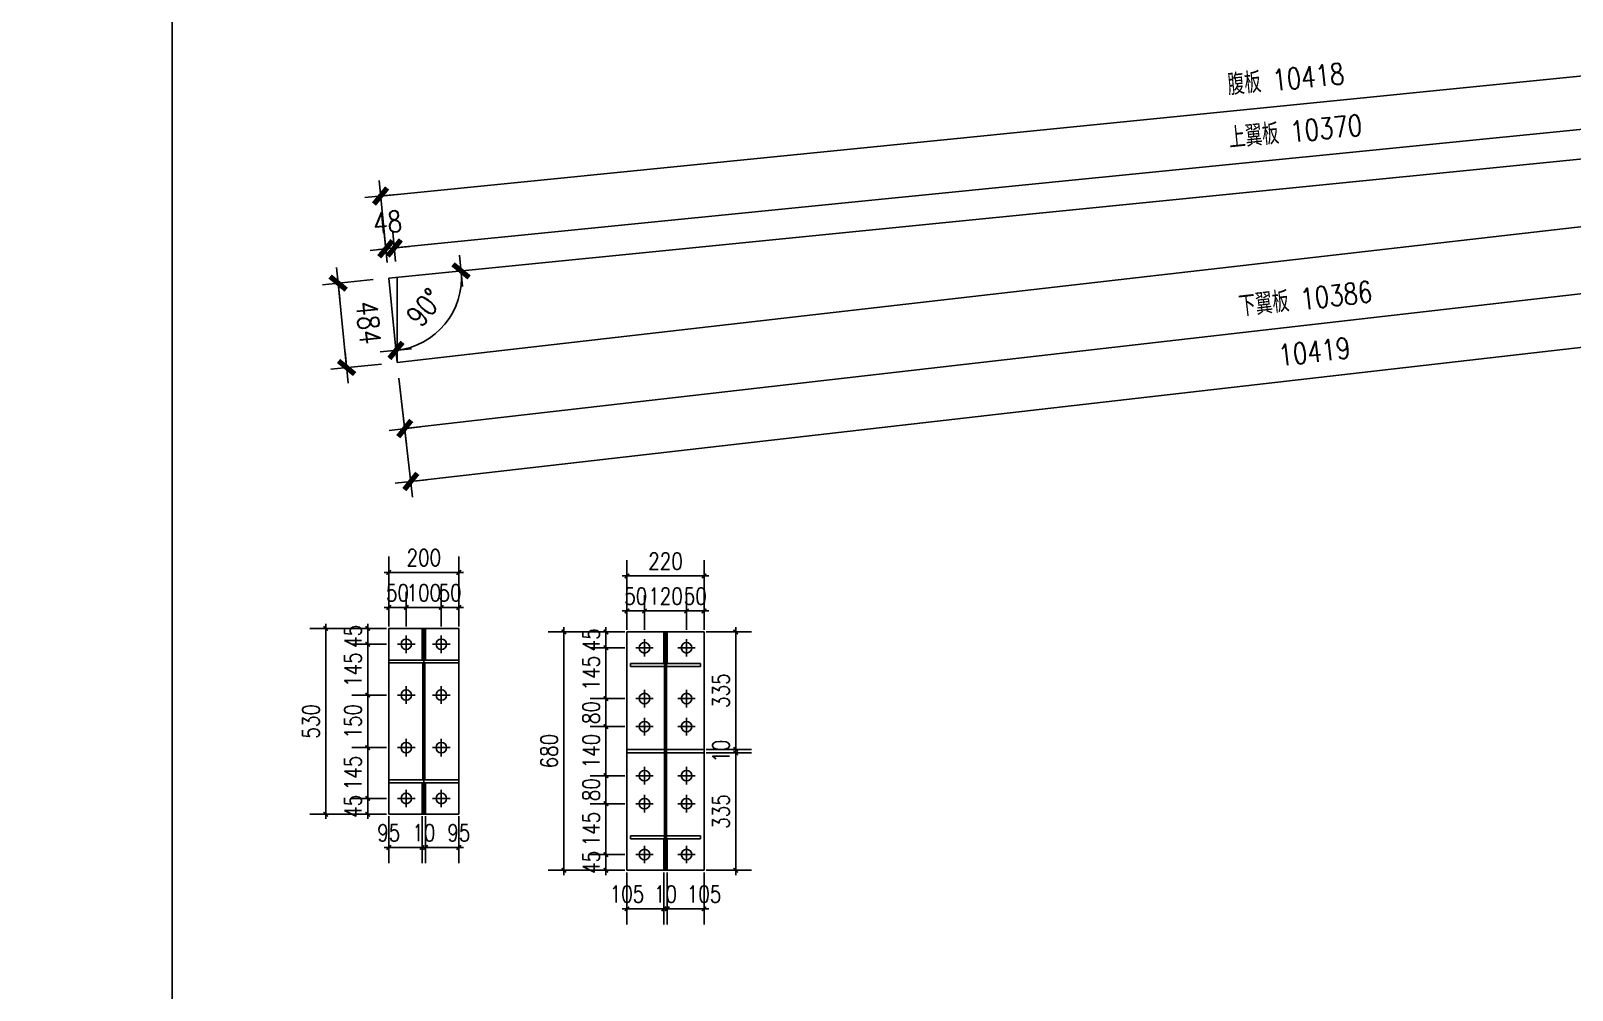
# Model space of a CAD drawing. Header units: millimetres. Extents: x 2287919 to 2522484, y -1845182 to -1736911.
# Drawn here: x 2450396 to 2459196, y -1810144 to -1804669 of the extents above; entities that cross this region are included whole.
import ezdxf

# ---------------------------------------------------------------- set-up
doc = ezdxf.new("R2010")
doc.units = ezdxf.units.MM
doc.header["$LTSCALE"] = 1000
doc.header["$PDMODE"] = 34
doc.styles.add('DIM_FONT', font='simplex.shx', dxfattribs={"width": 0.8, "bigfont": 'hztxt.shx'})
doc.dimstyles.new('WGH(1)', dxfattribs={"dimscale": 1.2, "dimtxt": 100, "dimasz": 0.5, "dimexe": 75, "dimexo": 75, "dimgap": 75, "dimtad": 1, "dimdec": 0, "dimzin": 0, "dimdsep": 46, "dimtxsty": 'DIM_FONT', "dimblk1": '_DIMX', "dimblk2": '_DIMX', "dimsah": 1, "dimcen": 0.09, "dimclrd": 3, "dimclre": 3, "dimclrt": 7, "dimadec": 0, "dimazin": 0, "dimtfac": 1, "dimtdec": 0, "dimtix": 1, "dimtmove": 2, "dimatfit": 3, "dimldrblk": '_DIMX', "dimfxl": 1, "dimtolj": 1, "dimtzin": 0, "dimarcsym": 0})

# ---------------------------------------------------------------- blocks, each defined once
blk = doc.blocks.new('_DIMX')
blk.add_line((-150, 0), (150, 0))
at = {"const_width": 50}
blk.add_lwpolyline([(-70, -70), (70, 70)], dxfattribs=at)
blk = doc.blocks.new('*D962')
at = {"color": 3, "lineweight": -2}
for p, q in [((2452350.4, -1806088.9), (2452061.5, -1806117.8)), ((2452151.1, -1806109.5), (2452199.1, -1806589.9)), ((2452398.5, -1806570.5), (2452109.6, -1806599.4))]:
    blk.add_line(p, q, dxfattribs=at)
at = {"layer": 'Defpoints', "color": 0}
for p in [(2452440, -1806080), (2452199.1, -1806590.5), (2452488.1, -1806561.6)]:
    blk.add_point(p, dxfattribs=at)
at = {"color": 3, "lineweight": -2, "xscale": 0.6, "yscale": 0.6, "zscale": 0.6}
for p, rotation in [((2452151, -1806108.9), 95.70375005285285), ((2452199.1, -1806590.5), 275.7037500528529)]:
    blk.add_blockref('_DIMX', p, dxfattribs=dict(at, rotation=rotation))
at = {"color": 7, "insert": (2452324.4, -1806334.7), "char_height": 120, "attachment_point": 5, "rotation": 275.70375, "style": 'DIM_FONT'}
blk.add_mtext('\\A1;484', dxfattribs=at)
blk = doc.blocks.new('*D964')
at = {"color": 3, "lineweight": -2}
for p, q in [((2452431.1, -1805990.4), (2452414.4, -1805823.3)), ((2452479.2, -1805985.6), (2452462.5, -1805818.5)), ((2452423.3, -1805912.8), (2452471.4, -1805908)), ((2452472, -1805908), (2452472.6, -1805907.9)), ((2452422.7, -1805912.9), (2452422.1, -1805913))]:
    blk.add_line(p, q, dxfattribs=at)
at = {"layer": 'Defpoints', "color": 0}
for p in [(2452471.4, -1805908), (2452440, -1806080), (2452488.1, -1806075.2)]:
    blk.add_point(p, dxfattribs=at)
at = {"color": 3, "lineweight": -2, "xscale": 0.6, "yscale": 0.6, "zscale": 0.6}
for p, rotation in [((2452423.3, -1805912.8), 5.703750052342507), ((2452471.4, -1805908), 185.7037500523425)]:
    blk.add_blockref('_DIMX', p, dxfattribs=dict(at, rotation=rotation))
at = {"color": 7, "insert": (2452432.4, -1805761.2), "char_height": 120, "attachment_point": 5, "rotation": 5.70375, "style": 'DIM_FONT'}
blk.add_mtext('\\A1;48', dxfattribs=at)
blk = doc.blocks.new('*D965')
at = {"color": 3, "lineweight": -2}
for p, q in [((2462797.7, -1804955), (2462781, -1804787.9)), ((2452472, -1805908), (2462789.3, -1804877.5)), ((2452479.2, -1805985.6), (2452462.5, -1805818.5))]:
    blk.add_line(p, q, dxfattribs=at)
at = {"layer": 'Defpoints', "color": 0}
for p in [(2462789.9, -1804877.4), (2462806.6, -1805044.6), (2452488.1, -1806075.2)]:
    blk.add_point(p, dxfattribs=at)
at = {"color": 3, "lineweight": -2, "xscale": 0.6, "yscale": 0.6, "zscale": 0.6}
for p, rotation in [((2462789.9, -1804877.4), 5.703750052341467), ((2452471.4, -1805908), 185.7037500523415)]:
    blk.add_blockref('_DIMX', p, dxfattribs=dict(at, rotation=rotation))
at = {"color": 7, "insert": (2457615.7, -1805243.5), "char_height": 120, "attachment_point": 5, "rotation": 5.70375, "style": 'DIM_FONT'}
blk.add_mtext('\\A1;上翼板 10370', dxfattribs=at)
blk = doc.blocks.new('*D966')
at = {"color": 3, "lineweight": -2}
for p, q in [((2462797.7, -1804955), (2462750.9, -1804486.8)), ((2452393.8, -1805611.7), (2462759.2, -1804576.4)), ((2452431.1, -1805990.4), (2452384.3, -1805522.2))]:
    blk.add_line(p, q, dxfattribs=at)
at = {"layer": 'Defpoints', "color": 0}
for p in [(2462759.8, -1804576.4), (2462806.6, -1805044.6), (2452440, -1806080)]:
    blk.add_point(p, dxfattribs=at)
at = {"color": 3, "lineweight": -2, "xscale": 0.6, "yscale": 0.6, "zscale": 0.6}
for p, rotation in [((2462759.8, -1804576.4), 5.703750052841298), ((2452393.2, -1805611.8), 185.7037500528413)]:
    blk.add_blockref('_DIMX', p, dxfattribs=dict(at, rotation=rotation))
at = {"color": 7, "insert": (2457561.6, -1804944.8), "char_height": 120, "attachment_point": 5, "rotation": 5.70375, "style": 'DIM_FONT'}
blk.add_mtext('\\A1;腹板 10418', dxfattribs=at)
blk = doc.blocks.new('*D967')
at = {"color": 3, "lineweight": -2}
for p, q in [((2462816.8, -1805469.7), (2462860, -1805846.9)), ((2452531.9, -1806938.7), (2462849.2, -1805757.5)), ((2452498.3, -1806651), (2452541.5, -1807028.2))]:
    blk.add_line(p, q, dxfattribs=at)
at = {"layer": 'Defpoints', "color": 0}
for p in [(2462806.6, -1805380.2), (2462849.8, -1805757.4), (2452488.1, -1806561.6)]:
    blk.add_point(p, dxfattribs=at)
at = {"color": 3, "lineweight": -2, "xscale": 0.6, "yscale": 0.6, "zscale": 0.6}
for p, rotation in [((2462849.8, -1805757.4), 6.531281720884566), ((2452531.3, -1806938.8), 186.5312817208846)]:
    blk.add_blockref('_DIMX', p, dxfattribs=dict(at, rotation=rotation))
at = {"color": 7, "insert": (2457673.5, -1806199.1), "char_height": 120, "attachment_point": 5, "rotation": 6.53128, "style": 'DIM_FONT'}
blk.add_mtext('\\A1;下翼板 10386', dxfattribs=at)
blk = doc.blocks.new('*D969')
at = {"color": 3, "lineweight": -2}
for p, q in [((2462850, -1805465.9), (2462927.8, -1806145.2)), ((2462916.9, -1806055.8), (2452566.5, -1807240.8)), ((2452498.3, -1806651), (2452576.1, -1807330.3))]:
    blk.add_line(p, q, dxfattribs=at)
at = {"layer": 'Defpoints', "color": 0}
for p in [(2462839.7, -1805376.4), (2452488.1, -1806561.6), (2452565.9, -1807240.9)]:
    blk.add_point(p, dxfattribs=at)
at = {"color": 3, "lineweight": -2, "xscale": 0.6, "yscale": 0.6, "zscale": 0.6}
for p, rotation in [((2462917.5, -1806055.7), 6.531281720884082), ((2452565.9, -1807240.9), 186.5312817208841)]:
    blk.add_blockref('_DIMX', p, dxfattribs=dict(at, rotation=rotation))
at = {"color": 7, "insert": (2457724.6, -1806499.3), "char_height": 120, "attachment_point": 5, "rotation": 6.53128, "style": 'DIM_FONT'}
blk.add_mtext('\\A1;10419', dxfattribs=at)
blk = doc.blocks.new('*D970')
at = {"color": 3, "lineweight": -2}
blk.add_arc((2452440, -1806080), 414.8, 275.78663, 5.62087, dxfattribs=at)
at = {"layer": 'Defpoints', "color": 0}
for p in [(2462806.6, -1805044.6), (2452440, -1806080), (2452440, -1806080), (2452682.1, -1806416.8), (2452488.1, -1806561.6)]:
    blk.add_point(p, dxfattribs=at)
at = {"color": 3, "lineweight": -2, "xscale": 0.6, "yscale": 0.6, "zscale": 0.6}
for p, rotation in [((2452852.7, -1806038.8), 95.66231067975154), ((2452481.2, -1806492.7), 185.7451894259288)]:
    blk.add_blockref('_DIMX', p, dxfattribs=dict(at, rotation=rotation))
at = {"color": 7, "insert": (2452644.9, -1806247.7), "char_height": 120, "attachment_point": 5, "rotation": 50.70375, "style": 'DIM_FONT'}
blk.add_mtext('\\A1;90°', dxfattribs=at)
blk = doc.blocks.new('*D971')
at = {"color": 3, "lineweight": -2}
blk.add_arc((2462806.6, -1805044.6), 268.4, 185.83181, 275.57569, dxfattribs=at)
at = {"layer": 'Defpoints', "color": 0}
for p in [(2462806.6, -1805044.6), (2462806.6, -1805044.6), (2462588.6, -1805201.3), (2462839.7, -1805376.4), (2452440, -1806080)]:
    blk.add_point(p, dxfattribs=at)
at = {"color": 3, "lineweight": -2, "xscale": 0.6, "yscale": 0.6, "zscale": 0.6}
for p, rotation in [((2462539.5, -1805071.3), 95.76778192377631), ((2462833.3, -1805311.7), 5.639718181994047)]:
    blk.add_blockref('_DIMX', p, dxfattribs=dict(at, rotation=rotation))
at = {"color": 7, "insert": (2462731.6, -1805136.2), "char_height": 120, "attachment_point": 5, "rotation": 320.70375, "style": 'DIM_FONT'}
blk.add_mtext('\\A1;90°', dxfattribs=at)
blk = doc.blocks.new('*D972')
at = {"color": 3, "lineweight": -2}
for p, q in [((2452428, -1809050), (2452230, -1809050)), ((2452320, -1809049.82), (2452320, -1809049.64)), ((2452320, -1809140), (2452320, -1809050)), ((2452428, -1809140), (2452230, -1809140)), ((2452320, -1809140.18), (2452320, -1809140.36))]:
    blk.add_line(p, q, dxfattribs=at)
at = {"layer": 'Defpoints', "color": 0}
for p in [(2452320, -1809050), (2452440, -1809050), (2452440, -1809140)]:
    blk.add_point(p, dxfattribs=at)
at = {"color": 3, "lineweight": -2, "xscale": 0.18, "yscale": 0.18, "zscale": 0.18}
for p, rotation in [((2452320, -1809050), 270), ((2452320, -1809140), 90)]:
    blk.add_blockref('_DIMX', p, dxfattribs=dict(at, rotation=rotation))
at = {"color": 7, "insert": (2452236, -1809095), "char_height": 96, "attachment_point": 5, "rotation": 90, "style": 'DIM_FONT'}
blk.add_mtext('\\A1;45', dxfattribs=at)
blk = doc.blocks.new('*D973')
at = {"color": 3, "lineweight": -2}
for p, q in [((2452428, -1808760), (2452230, -1808760)), ((2452320, -1809049.82), (2452320, -1808760.18)), ((2452428, -1809050), (2452230, -1809050))]:
    blk.add_line(p, q, dxfattribs=at)
at = {"layer": 'Defpoints', "color": 0}
for p in [(2452320, -1808760), (2452440, -1808760), (2452440, -1809050)]:
    blk.add_point(p, dxfattribs=at)
at = {"color": 3, "lineweight": -2, "xscale": 0.18, "yscale": 0.18, "zscale": 0.18}
for p, rotation in [((2452320, -1808760), 90), ((2452320, -1809050), 270)]:
    blk.add_blockref('_DIMX', p, dxfattribs=dict(at, rotation=rotation))
at = {"color": 7, "insert": (2452236, -1808905), "char_height": 96, "attachment_point": 5, "rotation": 90, "style": 'DIM_FONT'}
blk.add_mtext('\\A1;145', dxfattribs=at)
blk = doc.blocks.new('*D974')
at = {"color": 3, "lineweight": -2}
for p, q in [((2452428, -1808460), (2452230, -1808460)), ((2452320, -1808759.82), (2452320, -1808460.18)), ((2452428, -1808760), (2452230, -1808760))]:
    blk.add_line(p, q, dxfattribs=at)
at = {"layer": 'Defpoints', "color": 0}
for p in [(2452320, -1808460), (2452440, -1808460), (2452440, -1808760)]:
    blk.add_point(p, dxfattribs=at)
at = {"color": 3, "lineweight": -2, "xscale": 0.18, "yscale": 0.18, "zscale": 0.18}
for p, rotation in [((2452320, -1808460), 90), ((2452320, -1808760), 270)]:
    blk.add_blockref('_DIMX', p, dxfattribs=dict(at, rotation=rotation))
at = {"color": 7, "insert": (2452236, -1808610), "char_height": 96, "attachment_point": 5, "rotation": 90, "style": 'DIM_FONT'}
blk.add_mtext('\\A1;150', dxfattribs=at)
blk = doc.blocks.new('*D975')
at = {"color": 3, "lineweight": -2}
for p, q in [((2452428, -1808170), (2452230, -1808170)), ((2452320, -1808459.82), (2452320, -1808170.18)), ((2452428, -1808460), (2452230, -1808460))]:
    blk.add_line(p, q, dxfattribs=at)
at = {"layer": 'Defpoints', "color": 0}
for p in [(2452320, -1808170), (2452440, -1808170), (2452440, -1808460)]:
    blk.add_point(p, dxfattribs=at)
at = {"color": 3, "lineweight": -2, "xscale": 0.18, "yscale": 0.18, "zscale": 0.18}
for p, rotation in [((2452320, -1808170), 90), ((2452320, -1808460), 270)]:
    blk.add_blockref('_DIMX', p, dxfattribs=dict(at, rotation=rotation))
at = {"color": 7, "insert": (2452236, -1808315), "char_height": 96, "attachment_point": 5, "rotation": 90, "style": 'DIM_FONT'}
blk.add_mtext('\\A1;145', dxfattribs=at)
blk = doc.blocks.new('*D976')
at = {"color": 3, "lineweight": -2}
for p, q in [((2452428, -1808080), (2452230, -1808080)), ((2452320, -1808079.82), (2452320, -1808079.64)), ((2452320, -1808170), (2452320, -1808080)), ((2452428, -1808170), (2452230, -1808170)), ((2452320, -1808170.18), (2452320, -1808170.36))]:
    blk.add_line(p, q, dxfattribs=at)
at = {"layer": 'Defpoints', "color": 0}
for p in [(2452320, -1808080), (2452440, -1808080), (2452440, -1808170)]:
    blk.add_point(p, dxfattribs=at)
at = {"color": 3, "lineweight": -2, "xscale": 0.18, "yscale": 0.18, "zscale": 0.18}
for p, rotation in [((2452320, -1808080), 270), ((2452320, -1808170), 90)]:
    blk.add_blockref('_DIMX', p, dxfattribs=dict(at, rotation=rotation))
at = {"color": 7, "insert": (2452236, -1808125), "char_height": 96, "attachment_point": 5, "rotation": 90, "style": 'DIM_FONT'}
blk.add_mtext('\\A1;45', dxfattribs=at)
blk = doc.blocks.new('*D977')
at = {"color": 3, "lineweight": -2}
for p, q in [((2452440, -1808068), (2452440, -1807870)), ((2452540, -1808068), (2452540, -1807870)), ((2452439.82, -1807960), (2452439.64, -1807960)), ((2452440, -1807960), (2452540, -1807960)), ((2452540.18, -1807960), (2452540.36, -1807960))]:
    blk.add_line(p, q, dxfattribs=at)
at = {"layer": 'Defpoints', "color": 0}
for p in [(2452540, -1807960), (2452440, -1808080), (2452540, -1808080)]:
    blk.add_point(p, dxfattribs=at)
at = {"color": 3, "lineweight": -2, "xscale": 0.18, "yscale": 0.18, "zscale": 0.18}
blk.add_blockref('_DIMX', (2452440, -1807960), dxfattribs=at)
at = {"color": 3, "lineweight": -2, "xscale": 0.18, "yscale": 0.18, "zscale": 0.18, "rotation": 180}
blk.add_blockref('_DIMX', (2452540, -1807960), dxfattribs=at)
at = {"color": 7, "insert": (2452490, -1807876), "char_height": 96, "attachment_point": 5, "style": 'DIM_FONT'}
blk.add_mtext('\\A1;50', dxfattribs=at)
blk = doc.blocks.new('*D978')
at = {"color": 3, "lineweight": -2}
for p, q in [((2452540, -1808068), (2452540, -1807870)), ((2452740, -1808068), (2452740, -1807870)), ((2452539.82, -1807960), (2452539.64, -1807960)), ((2452540, -1807960), (2452740, -1807960)), ((2452740.18, -1807960), (2452740.36, -1807960))]:
    blk.add_line(p, q, dxfattribs=at)
at = {"layer": 'Defpoints', "color": 0}
for p in [(2452740, -1807960), (2452540, -1808080), (2452740, -1808080)]:
    blk.add_point(p, dxfattribs=at)
at = {"color": 3, "lineweight": -2, "xscale": 0.18, "yscale": 0.18, "zscale": 0.18}
blk.add_blockref('_DIMX', (2452540, -1807960), dxfattribs=at)
at = {"color": 3, "lineweight": -2, "xscale": 0.18, "yscale": 0.18, "zscale": 0.18, "rotation": 180}
blk.add_blockref('_DIMX', (2452740, -1807960), dxfattribs=at)
at = {"color": 7, "insert": (2452640, -1807876), "char_height": 96, "attachment_point": 5, "style": 'DIM_FONT'}
blk.add_mtext('\\A1;100', dxfattribs=at)
blk = doc.blocks.new('*D983')
at = {"color": 3, "lineweight": -2}
for p, q in [((2452740, -1808068), (2452740, -1807870)), ((2452840, -1808068), (2452840, -1807870)), ((2452739.82, -1807960), (2452739.64, -1807960)), ((2452740, -1807960), (2452840, -1807960)), ((2452840.18, -1807960), (2452840.36, -1807960))]:
    blk.add_line(p, q, dxfattribs=at)
at = {"layer": 'Defpoints', "color": 0}
for p in [(2452840, -1807960), (2452740, -1808080), (2452840, -1808080)]:
    blk.add_point(p, dxfattribs=at)
at = {"color": 3, "lineweight": -2, "xscale": 0.18, "yscale": 0.18, "zscale": 0.18}
blk.add_blockref('_DIMX', (2452740, -1807960), dxfattribs=at)
at = {"color": 3, "lineweight": -2, "xscale": 0.18, "yscale": 0.18, "zscale": 0.18, "rotation": 180}
blk.add_blockref('_DIMX', (2452840, -1807960), dxfattribs=at)
at = {"color": 7, "insert": (2452790, -1807876), "char_height": 96, "attachment_point": 5, "style": 'DIM_FONT'}
blk.add_mtext('\\A1;50', dxfattribs=at)
blk = doc.blocks.new('*D984')
at = {"color": 3, "lineweight": -2}
for p, q in [((2452440, -1808068), (2452440, -1807670)), ((2452840, -1808068), (2452840, -1807670)), ((2452839.82, -1807760), (2452440.18, -1807760))]:
    blk.add_line(p, q, dxfattribs=at)
at = {"layer": 'Defpoints', "color": 0}
for p in [(2452440, -1807760), (2452440, -1808080), (2452840, -1808080)]:
    blk.add_point(p, dxfattribs=at)
at = {"color": 3, "lineweight": -2, "xscale": 0.18, "yscale": 0.18, "zscale": 0.18, "rotation": 180}
blk.add_blockref('_DIMX', (2452440, -1807760), dxfattribs=at)
at = {"color": 3, "lineweight": -2, "xscale": 0.18, "yscale": 0.18, "zscale": 0.18}
blk.add_blockref('_DIMX', (2452840, -1807760), dxfattribs=at)
at = {"color": 7, "insert": (2452640, -1807676), "char_height": 96, "attachment_point": 5, "style": 'DIM_FONT'}
blk.add_mtext('\\A1;200', dxfattribs=at)
blk = doc.blocks.new('*D979')
at = {"color": 3, "lineweight": -2}
for p, q in [((2452428, -1808080), (2451990, -1808080)), ((2452080, -1808080.18), (2452080, -1809139.82)), ((2452428, -1809140), (2451990, -1809140))]:
    blk.add_line(p, q, dxfattribs=at)
at = {"layer": 'Defpoints', "color": 0}
for p in [(2452440, -1808080), (2452080, -1809140), (2452440, -1809140)]:
    blk.add_point(p, dxfattribs=at)
at = {"color": 3, "lineweight": -2, "xscale": 0.18, "yscale": 0.18, "zscale": 0.18}
for p, rotation in [((2452080, -1808080), 90), ((2452080, -1809140), 270)]:
    blk.add_blockref('_DIMX', p, dxfattribs=dict(at, rotation=rotation))
at = {"color": 7, "insert": (2451996, -1808610), "char_height": 96, "attachment_point": 5, "rotation": 90, "style": 'DIM_FONT'}
blk.add_mtext('\\A1;530', dxfattribs=at)
blk = doc.blocks.new('*D980')
at = {"color": 3, "lineweight": -2}
for p, q in [((2452440, -1809152), (2452440, -1809420)), ((2452630, -1809152), (2452630, -1809420)), ((2452440.18, -1809330), (2452629.82, -1809330))]:
    blk.add_line(p, q, dxfattribs=at)
at = {"layer": 'Defpoints', "color": 0}
for p in [(2452440, -1809140), (2452630, -1809140), (2452630, -1809330)]:
    blk.add_point(p, dxfattribs=at)
at = {"color": 3, "lineweight": -2, "xscale": 0.18, "yscale": 0.18, "zscale": 0.18, "rotation": 180}
blk.add_blockref('_DIMX', (2452440, -1809330), dxfattribs=at)
at = {"color": 3, "lineweight": -2, "xscale": 0.18, "yscale": 0.18, "zscale": 0.18}
blk.add_blockref('_DIMX', (2452630, -1809330), dxfattribs=at)
at = {"color": 7, "insert": (2452440, -1809246), "char_height": 96, "attachment_point": 5, "style": 'DIM_FONT'}
blk.add_mtext('\\A1;95', dxfattribs=at)
blk = doc.blocks.new('*D981')
at = {"color": 3, "lineweight": -2}
for p, q in [((2452630, -1809152), (2452630, -1809420)), ((2452650, -1809152), (2452650, -1809420)), ((2452629.82, -1809330), (2452629.64, -1809330)), ((2452630, -1809330), (2452650, -1809330)), ((2452650.18, -1809330), (2452650.36, -1809330))]:
    blk.add_line(p, q, dxfattribs=at)
at = {"layer": 'Defpoints', "color": 0}
for p in [(2452630, -1809140), (2452650, -1809140), (2452650, -1809330)]:
    blk.add_point(p, dxfattribs=at)
at = {"color": 3, "lineweight": -2, "xscale": 0.18, "yscale": 0.18, "zscale": 0.18}
blk.add_blockref('_DIMX', (2452630, -1809330), dxfattribs=at)
at = {"color": 3, "lineweight": -2, "xscale": 0.18, "yscale": 0.18, "zscale": 0.18, "rotation": 180}
blk.add_blockref('_DIMX', (2452650, -1809330), dxfattribs=at)
at = {"color": 7, "insert": (2452640, -1809246), "char_height": 96, "attachment_point": 5, "style": 'DIM_FONT'}
blk.add_mtext('\\A1;10', dxfattribs=at)
blk = doc.blocks.new('*D982')
at = {"color": 3, "lineweight": -2}
for p, q in [((2452650, -1809152), (2452650, -1809420)), ((2452840, -1809152), (2452840, -1809420)), ((2452650.18, -1809330), (2452839.82, -1809330))]:
    blk.add_line(p, q, dxfattribs=at)
at = {"layer": 'Defpoints', "color": 0}
for p in [(2452650, -1809140), (2452840, -1809140), (2452840, -1809330)]:
    blk.add_point(p, dxfattribs=at)
at = {"color": 3, "lineweight": -2, "xscale": 0.18, "yscale": 0.18, "zscale": 0.18, "rotation": 180}
blk.add_blockref('_DIMX', (2452650, -1809330), dxfattribs=at)
at = {"color": 3, "lineweight": -2, "xscale": 0.18, "yscale": 0.18, "zscale": 0.18}
blk.add_blockref('_DIMX', (2452840, -1809330), dxfattribs=at)
at = {"color": 7, "insert": (2452840, -1809246), "char_height": 96, "attachment_point": 5, "style": 'DIM_FONT'}
blk.add_mtext('\\A1;95', dxfattribs=at)
blk = doc.blocks.new('*D992')
at = {"color": 3, "lineweight": -2}
for p, q in [((2453788, -1809370), (2453590, -1809370)), ((2453680, -1809369.82), (2453680, -1809369.64)), ((2453680, -1809460), (2453680, -1809370)), ((2453788, -1809460), (2453590, -1809460)), ((2453680, -1809460.18), (2453680, -1809460.36))]:
    blk.add_line(p, q, dxfattribs=at)
at = {"layer": 'Defpoints', "color": 0}
for p in [(2453680, -1809370), (2453800, -1809370), (2453800, -1809460)]:
    blk.add_point(p, dxfattribs=at)
at = {"color": 3, "lineweight": -2, "xscale": 0.18, "yscale": 0.18, "zscale": 0.18}
for p, rotation in [((2453680, -1809370), 270), ((2453680, -1809460), 90)]:
    blk.add_blockref('_DIMX', p, dxfattribs=dict(at, rotation=rotation))
at = {"color": 7, "insert": (2453596, -1809415), "char_height": 96, "attachment_point": 5, "rotation": 90, "style": 'DIM_FONT'}
blk.add_mtext('\\A1;45', dxfattribs=at)
blk = doc.blocks.new('*D985')
at = {"color": 3, "lineweight": -2}
for p, q in [((2453788, -1809080), (2453590, -1809080)), ((2453680, -1809369.82), (2453680, -1809080.18)), ((2453788, -1809370), (2453590, -1809370))]:
    blk.add_line(p, q, dxfattribs=at)
at = {"layer": 'Defpoints', "color": 0}
for p in [(2453680, -1809080), (2453800, -1809080), (2453800, -1809370)]:
    blk.add_point(p, dxfattribs=at)
at = {"color": 3, "lineweight": -2, "xscale": 0.18, "yscale": 0.18, "zscale": 0.18}
for p, rotation in [((2453680, -1809080), 90), ((2453680, -1809370), 270)]:
    blk.add_blockref('_DIMX', p, dxfattribs=dict(at, rotation=rotation))
at = {"color": 7, "insert": (2453596, -1809225), "char_height": 96, "attachment_point": 5, "rotation": 90, "style": 'DIM_FONT'}
blk.add_mtext('\\A1;145', dxfattribs=at)
blk = doc.blocks.new('*D986')
at = {"color": 3, "lineweight": -2}
for p, q in [((2453788, -1808920), (2453590, -1808920)), ((2453680, -1808919.82), (2453680, -1808919.64)), ((2453680, -1809080), (2453680, -1808920)), ((2453788, -1809080), (2453590, -1809080)), ((2453680, -1809080.18), (2453680, -1809080.36))]:
    blk.add_line(p, q, dxfattribs=at)
at = {"layer": 'Defpoints', "color": 0}
for p in [(2453680, -1808920), (2453800, -1808920), (2453800, -1809080)]:
    blk.add_point(p, dxfattribs=at)
at = {"color": 3, "lineweight": -2, "xscale": 0.18, "yscale": 0.18, "zscale": 0.18}
for p, rotation in [((2453680, -1808920), 270), ((2453680, -1809080), 90)]:
    blk.add_blockref('_DIMX', p, dxfattribs=dict(at, rotation=rotation))
at = {"color": 7, "insert": (2453596, -1809000), "char_height": 96, "attachment_point": 5, "rotation": 90, "style": 'DIM_FONT'}
blk.add_mtext('\\A1;80', dxfattribs=at)
blk = doc.blocks.new('*D987')
at = {"color": 3, "lineweight": -2}
for p, q in [((2453788, -1808640), (2453590, -1808640)), ((2453680, -1808919.82), (2453680, -1808640.18)), ((2453788, -1808920), (2453590, -1808920))]:
    blk.add_line(p, q, dxfattribs=at)
at = {"layer": 'Defpoints', "color": 0}
for p in [(2453680, -1808640), (2453800, -1808640), (2453800, -1808920)]:
    blk.add_point(p, dxfattribs=at)
at = {"color": 3, "lineweight": -2, "xscale": 0.18, "yscale": 0.18, "zscale": 0.18}
for p, rotation in [((2453680, -1808640), 90), ((2453680, -1808920), 270)]:
    blk.add_blockref('_DIMX', p, dxfattribs=dict(at, rotation=rotation))
at = {"color": 7, "insert": (2453596, -1808780), "char_height": 96, "attachment_point": 5, "rotation": 90, "style": 'DIM_FONT'}
blk.add_mtext('\\A1;140', dxfattribs=at)
blk = doc.blocks.new('*D988')
at = {"color": 3, "lineweight": -2}
for p, q in [((2453788, -1808480), (2453590, -1808480)), ((2453680, -1808479.82), (2453680, -1808479.64)), ((2453680, -1808640), (2453680, -1808480)), ((2453788, -1808640), (2453590, -1808640)), ((2453680, -1808640.18), (2453680, -1808640.36))]:
    blk.add_line(p, q, dxfattribs=at)
at = {"layer": 'Defpoints', "color": 0}
for p in [(2453680, -1808480), (2453800, -1808480), (2453800, -1808640)]:
    blk.add_point(p, dxfattribs=at)
at = {"color": 3, "lineweight": -2, "xscale": 0.18, "yscale": 0.18, "zscale": 0.18}
for p, rotation in [((2453680, -1808480), 270), ((2453680, -1808640), 90)]:
    blk.add_blockref('_DIMX', p, dxfattribs=dict(at, rotation=rotation))
at = {"color": 7, "insert": (2453596, -1808560), "char_height": 96, "attachment_point": 5, "rotation": 90, "style": 'DIM_FONT'}
blk.add_mtext('\\A1;80', dxfattribs=at)
blk = doc.blocks.new('*D989')
at = {"color": 3, "lineweight": -2}
for p, q in [((2453788, -1808190), (2453590, -1808190)), ((2453680, -1808479.82), (2453680, -1808190.18)), ((2453788, -1808480), (2453590, -1808480))]:
    blk.add_line(p, q, dxfattribs=at)
at = {"layer": 'Defpoints', "color": 0}
for p in [(2453680, -1808190), (2453800, -1808190), (2453800, -1808480)]:
    blk.add_point(p, dxfattribs=at)
at = {"color": 3, "lineweight": -2, "xscale": 0.18, "yscale": 0.18, "zscale": 0.18}
for p, rotation in [((2453680, -1808190), 90), ((2453680, -1808480), 270)]:
    blk.add_blockref('_DIMX', p, dxfattribs=dict(at, rotation=rotation))
at = {"color": 7, "insert": (2453596, -1808335), "char_height": 96, "attachment_point": 5, "rotation": 90, "style": 'DIM_FONT'}
blk.add_mtext('\\A1;145', dxfattribs=at)
blk = doc.blocks.new('*D993')
at = {"color": 3, "lineweight": -2}
for p, q in [((2453788, -1808100), (2453590, -1808100)), ((2453680, -1808099.82), (2453680, -1808099.64)), ((2453680, -1808190), (2453680, -1808100)), ((2453788, -1808190), (2453590, -1808190)), ((2453680, -1808190.18), (2453680, -1808190.36))]:
    blk.add_line(p, q, dxfattribs=at)
at = {"layer": 'Defpoints', "color": 0}
for p in [(2453680, -1808100), (2453800, -1808100), (2453800, -1808190)]:
    blk.add_point(p, dxfattribs=at)
at = {"color": 3, "lineweight": -2, "xscale": 0.18, "yscale": 0.18, "zscale": 0.18}
for p, rotation in [((2453680, -1808100), 270), ((2453680, -1808190), 90)]:
    blk.add_blockref('_DIMX', p, dxfattribs=dict(at, rotation=rotation))
at = {"color": 7, "insert": (2453596, -1808145), "char_height": 96, "attachment_point": 5, "rotation": 90, "style": 'DIM_FONT'}
blk.add_mtext('\\A1;45', dxfattribs=at)
blk = doc.blocks.new('*D990')
at = {"color": 3, "lineweight": -2}
for p, q in [((2453800, -1808088), (2453800, -1807890)), ((2453900, -1808088), (2453900, -1807890)), ((2453799.82, -1807980), (2453799.64, -1807980)), ((2453800, -1807980), (2453900, -1807980)), ((2453900.18, -1807980), (2453900.36, -1807980))]:
    blk.add_line(p, q, dxfattribs=at)
at = {"layer": 'Defpoints', "color": 0}
for p in [(2453900, -1807980), (2453800, -1808100), (2453900, -1808100)]:
    blk.add_point(p, dxfattribs=at)
at = {"color": 3, "lineweight": -2, "xscale": 0.18, "yscale": 0.18, "zscale": 0.18}
blk.add_blockref('_DIMX', (2453800, -1807980), dxfattribs=at)
at = {"color": 3, "lineweight": -2, "xscale": 0.18, "yscale": 0.18, "zscale": 0.18, "rotation": 180}
blk.add_blockref('_DIMX', (2453900, -1807980), dxfattribs=at)
at = {"color": 7, "insert": (2453850, -1807896), "char_height": 96, "attachment_point": 5, "style": 'DIM_FONT'}
blk.add_mtext('\\A1;50', dxfattribs=at)
blk = doc.blocks.new('*D991')
at = {"color": 3, "lineweight": -2}
for p, q in [((2453900, -1808088), (2453900, -1807890)), ((2454140, -1808088), (2454140, -1807890)), ((2453899.82, -1807980), (2453899.64, -1807980)), ((2453900, -1807980), (2454140, -1807980)), ((2454140.18, -1807980), (2454140.36, -1807980))]:
    blk.add_line(p, q, dxfattribs=at)
at = {"layer": 'Defpoints', "color": 0}
for p in [(2454140, -1807980), (2453900, -1808100), (2454140, -1808100)]:
    blk.add_point(p, dxfattribs=at)
at = {"color": 3, "lineweight": -2, "xscale": 0.18, "yscale": 0.18, "zscale": 0.18}
blk.add_blockref('_DIMX', (2453900, -1807980), dxfattribs=at)
at = {"color": 3, "lineweight": -2, "xscale": 0.18, "yscale": 0.18, "zscale": 0.18, "rotation": 180}
blk.add_blockref('_DIMX', (2454140, -1807980), dxfattribs=at)
at = {"color": 7, "insert": (2454020, -1807896), "char_height": 96, "attachment_point": 5, "style": 'DIM_FONT'}
blk.add_mtext('\\A1;120', dxfattribs=at)
blk = doc.blocks.new('*D994')
at = {"color": 3, "lineweight": -2}
for p, q in [((2454140, -1808088), (2454140, -1807890)), ((2454240, -1808088), (2454240, -1807890)), ((2454139.82, -1807980), (2454139.64, -1807980)), ((2454140, -1807980), (2454240, -1807980)), ((2454240.18, -1807980), (2454240.36, -1807980))]:
    blk.add_line(p, q, dxfattribs=at)
at = {"layer": 'Defpoints', "color": 0}
for p in [(2454240, -1807980), (2454140, -1808100), (2454240, -1808100)]:
    blk.add_point(p, dxfattribs=at)
at = {"color": 3, "lineweight": -2, "xscale": 0.18, "yscale": 0.18, "zscale": 0.18}
blk.add_blockref('_DIMX', (2454140, -1807980), dxfattribs=at)
at = {"color": 3, "lineweight": -2, "xscale": 0.18, "yscale": 0.18, "zscale": 0.18, "rotation": 180}
blk.add_blockref('_DIMX', (2454240, -1807980), dxfattribs=at)
at = {"color": 7, "insert": (2454190, -1807896), "char_height": 96, "attachment_point": 5, "style": 'DIM_FONT'}
blk.add_mtext('\\A1;50', dxfattribs=at)
blk = doc.blocks.new('*D995')
at = {"color": 3, "lineweight": -2}
for p, q in [((2453800, -1808088), (2453800, -1807690)), ((2454240, -1808088), (2454240, -1807690)), ((2454239.82, -1807780), (2453800.18, -1807780))]:
    blk.add_line(p, q, dxfattribs=at)
at = {"layer": 'Defpoints', "color": 0}
for p in [(2453800, -1807780), (2453800, -1808100), (2454240, -1808100)]:
    blk.add_point(p, dxfattribs=at)
at = {"color": 3, "lineweight": -2, "xscale": 0.18, "yscale": 0.18, "zscale": 0.18, "rotation": 180}
blk.add_blockref('_DIMX', (2453800, -1807780), dxfattribs=at)
at = {"color": 3, "lineweight": -2, "xscale": 0.18, "yscale": 0.18, "zscale": 0.18}
blk.add_blockref('_DIMX', (2454240, -1807780), dxfattribs=at)
at = {"color": 7, "insert": (2454020, -1807696), "char_height": 96, "attachment_point": 5, "style": 'DIM_FONT'}
blk.add_mtext('\\A1;220', dxfattribs=at)
blk = doc.blocks.new('*D996')
at = {"color": 3, "lineweight": -2}
for p, q in [((2453788, -1808100), (2453350, -1808100)), ((2453440, -1808100.18), (2453440, -1809459.82)), ((2453788, -1809460), (2453350, -1809460))]:
    blk.add_line(p, q, dxfattribs=at)
at = {"layer": 'Defpoints', "color": 0}
for p in [(2453800, -1808100), (2453440, -1809460), (2453800, -1809460)]:
    blk.add_point(p, dxfattribs=at)
at = {"color": 3, "lineweight": -2, "xscale": 0.18, "yscale": 0.18, "zscale": 0.18}
for p, rotation in [((2453440, -1808100), 90), ((2453440, -1809460), 270)]:
    blk.add_blockref('_DIMX', p, dxfattribs=dict(at, rotation=rotation))
at = {"color": 7, "insert": (2453356, -1808780), "char_height": 96, "attachment_point": 5, "rotation": 90, "style": 'DIM_FONT'}
blk.add_mtext('\\A1;680', dxfattribs=at)
blk = doc.blocks.new('*D997')
at = {"color": 3, "lineweight": -2}
for p, q in [((2454252, -1808100), (2454511, -1808100)), ((2454421, -1808100.18), (2454421, -1808769.82)), ((2454252, -1808770), (2454511, -1808770))]:
    blk.add_line(p, q, dxfattribs=at)
at = {"layer": 'Defpoints', "color": 0}
for p in [(2454240, -1808100), (2454240, -1808770), (2454421, -1808770)]:
    blk.add_point(p, dxfattribs=at)
at = {"color": 3, "lineweight": -2, "xscale": 0.18, "yscale": 0.18, "zscale": 0.18}
for p, rotation in [((2454421, -1808100), 90), ((2454421, -1808770), 270)]:
    blk.add_blockref('_DIMX', p, dxfattribs=dict(at, rotation=rotation))
at = {"color": 7, "insert": (2454337, -1808435), "char_height": 96, "attachment_point": 5, "rotation": 90, "style": 'DIM_FONT'}
blk.add_mtext('\\A1;335', dxfattribs=at)
blk = doc.blocks.new('*D998')
at = {"color": 3, "lineweight": -2}
for p, q in [((2454252, -1808770), (2454511, -1808770)), ((2454252, -1808790), (2454511, -1808790)), ((2454421, -1808769.82), (2454421, -1808769.64)), ((2454421, -1808770), (2454421, -1808790)), ((2454421, -1808790.18), (2454421, -1808790.36))]:
    blk.add_line(p, q, dxfattribs=at)
at = {"layer": 'Defpoints', "color": 0}
for p in [(2454240, -1808770), (2454240, -1808790), (2454421, -1808790)]:
    blk.add_point(p, dxfattribs=at)
at = {"color": 3, "lineweight": -2, "xscale": 0.18, "yscale": 0.18, "zscale": 0.18}
for p, rotation in [((2454421, -1808770), 270), ((2454421, -1808790), 90)]:
    blk.add_blockref('_DIMX', p, dxfattribs=dict(at, rotation=rotation))
at = {"color": 7, "insert": (2454337, -1808780), "char_height": 96, "attachment_point": 5, "rotation": 90, "style": 'DIM_FONT'}
blk.add_mtext('\\A1;10', dxfattribs=at)
blk = doc.blocks.new('*D999')
at = {"color": 3, "lineweight": -2}
for p, q in [((2454252, -1808790), (2454511, -1808790)), ((2454421, -1808790.18), (2454421, -1809459.82)), ((2454252, -1809460), (2454511, -1809460))]:
    blk.add_line(p, q, dxfattribs=at)
at = {"layer": 'Defpoints', "color": 0}
for p in [(2454240, -1808790), (2454240, -1809460), (2454421, -1809460)]:
    blk.add_point(p, dxfattribs=at)
at = {"color": 3, "lineweight": -2, "xscale": 0.18, "yscale": 0.18, "zscale": 0.18}
for p, rotation in [((2454421, -1808790), 90), ((2454421, -1809460), 270)]:
    blk.add_blockref('_DIMX', p, dxfattribs=dict(at, rotation=rotation))
at = {"color": 7, "insert": (2454337, -1809125), "char_height": 96, "attachment_point": 5, "rotation": 90, "style": 'DIM_FONT'}
blk.add_mtext('\\A1;335', dxfattribs=at)
blk = doc.blocks.new('*D1000')
at = {"color": 3, "lineweight": -2}
for p, q in [((2453800, -1809472), (2453800, -1809770)), ((2454010, -1809472), (2454010, -1809770)), ((2453800.18, -1809680), (2454009.82, -1809680))]:
    blk.add_line(p, q, dxfattribs=at)
at = {"layer": 'Defpoints', "color": 0}
for p in [(2453800, -1809460), (2454010, -1809460), (2454010, -1809680)]:
    blk.add_point(p, dxfattribs=at)
at = {"color": 3, "lineweight": -2, "xscale": 0.18, "yscale": 0.18, "zscale": 0.18, "rotation": 180}
blk.add_blockref('_DIMX', (2453800, -1809680), dxfattribs=at)
at = {"color": 3, "lineweight": -2, "xscale": 0.18, "yscale": 0.18, "zscale": 0.18}
blk.add_blockref('_DIMX', (2454010, -1809680), dxfattribs=at)
at = {"color": 7, "insert": (2453800, -1809596), "char_height": 96, "attachment_point": 5, "style": 'DIM_FONT'}
blk.add_mtext('\\A1;105', dxfattribs=at)
blk = doc.blocks.new('*D1001')
at = {"color": 3, "lineweight": -2}
for p, q in [((2454010, -1809472), (2454010, -1809770)), ((2454030, -1809472), (2454030, -1809770)), ((2454009.82, -1809680), (2454009.64, -1809680)), ((2454010, -1809680), (2454030, -1809680)), ((2454030.18, -1809680), (2454030.36, -1809680))]:
    blk.add_line(p, q, dxfattribs=at)
at = {"layer": 'Defpoints', "color": 0}
for p in [(2454010, -1809460), (2454030, -1809460), (2454030, -1809680)]:
    blk.add_point(p, dxfattribs=at)
at = {"color": 3, "lineweight": -2, "xscale": 0.18, "yscale": 0.18, "zscale": 0.18}
blk.add_blockref('_DIMX', (2454010, -1809680), dxfattribs=at)
at = {"color": 3, "lineweight": -2, "xscale": 0.18, "yscale": 0.18, "zscale": 0.18, "rotation": 180}
blk.add_blockref('_DIMX', (2454030, -1809680), dxfattribs=at)
at = {"color": 7, "insert": (2454020, -1809596), "char_height": 96, "attachment_point": 5, "style": 'DIM_FONT'}
blk.add_mtext('\\A1;10', dxfattribs=at)
blk = doc.blocks.new('*D1002')
at = {"color": 3, "lineweight": -2}
for p, q in [((2454030, -1809472), (2454030, -1809770)), ((2454240, -1809472), (2454240, -1809770)), ((2454030.18, -1809680), (2454239.82, -1809680))]:
    blk.add_line(p, q, dxfattribs=at)
at = {"layer": 'Defpoints', "color": 0}
for p in [(2454030, -1809460), (2454240, -1809460), (2454240, -1809680)]:
    blk.add_point(p, dxfattribs=at)
at = {"color": 3, "lineweight": -2, "xscale": 0.18, "yscale": 0.18, "zscale": 0.18, "rotation": 180}
blk.add_blockref('_DIMX', (2454030, -1809680), dxfattribs=at)
at = {"color": 3, "lineweight": -2, "xscale": 0.18, "yscale": 0.18, "zscale": 0.18}
blk.add_blockref('_DIMX', (2454240, -1809680), dxfattribs=at)
at = {"color": 7, "insert": (2454240, -1809596), "char_height": 96, "attachment_point": 5, "style": 'DIM_FONT'}
blk.add_mtext('\\A1;105', dxfattribs=at)

msp = doc.modelspace()

# ---------------------------------------------------------------- linework, layer by layer
for p, q in [((2462806.6, -1805044.6), (2452440, -1806080)), ((2452488.1, -1806561.6), (2462839.7, -1805376.4)), ((2452440, -1808080), (2452440, -1809140)), ((2452840, -1808080), (2452440, -1808080)), ((2452630, -1808080), (2452630, -1808260)), ((2452650, -1808080), (2452650, -1808260)), ((2452840, -1809140), (2452840, -1808080)), ((2453800, -1808100), (2453800, -1809460)), ((2454240, -1808100), (2453800, -1808100)), ((2454010, -1808100), (2454010, -1808280)), ((2454030, -1808100), (2454030, -1808280)), ((2454240, -1809460), (2454240, -1808100)), ((2452490, -1808170), (2452590, -1808170)), ((2452540, -1808120), (2452540, -1808220)), ((2452690, -1808170), (2452790, -1808170)), ((2452740, -1808120), (2452740, -1808220)), ((2453850, -1808190), (2453950, -1808190)), ((2453900, -1808140), (2453900, -1808240)), ((2454090, -1808190), (2454190, -1808190)), ((2454140, -1808140), (2454140, -1808240)), ((2452640, -1808276), (2452634, -1808276)), ((2452490, -1808460), (2452590, -1808460)), ((2452540, -1808410), (2452540, -1808510)), ((2452690, -1808460), (2452790, -1808460)), ((2452740, -1808410), (2452740, -1808510)), ((2452840, -1808450), (2452840, -1808770)), ((2453900, -1808430), (2453900, -1808530)), ((2454140, -1808430), (2454140, -1808530)), ((2453850, -1808480), (2453950, -1808480)), ((2454090, -1808480), (2454190, -1808480)), ((2453850, -1808640), (2453950, -1808640)), ((2453900, -1808590), (2453900, -1808690)), ((2454090, -1808640), (2454190, -1808640)), ((2454140, -1808590), (2454140, -1808690)), ((2452540, -1808710), (2452540, -1808810)), ((2452740, -1808710), (2452740, -1808810)), ((2452490, -1808760), (2452590, -1808760)), ((2452690, -1808760), (2452790, -1808760)), ((2453800, -1808770), (2454014, -1808770)), ((2453800, -1808790), (2454014, -1808790)), ((2454026, -1808770), (2454240, -1808770)), ((2454026, -1808790), (2454240, -1808790)), ((2453900, -1808870), (2453900, -1808970)), ((2454140, -1808870), (2454140, -1808970)), ((2452630, -1808960), (2452630, -1809140)), ((2452634, -1808944), (2452646, -1808944)), ((2452650, -1808960), (2452650, -1809140)), ((2453850, -1808920), (2453950, -1808920)), ((2454090, -1808920), (2454190, -1808920)), ((2452490, -1809050), (2452590, -1809050)), ((2452540, -1809000), (2452540, -1809100)), ((2452690, -1809050), (2452790, -1809050)), ((2452740, -1809000), (2452740, -1809100)), ((2453850, -1809080), (2453950, -1809080)), ((2453900, -1809030), (2453900, -1809130)), ((2454090, -1809080), (2454190, -1809080)), ((2454140, -1809030), (2454140, -1809130)), ((2452440, -1809140), (2452840, -1809140)), ((2453900, -1809320), (2453900, -1809420)), ((2454010, -1809280), (2454010, -1809460)), ((2454030, -1809280), (2454030, -1809460)), ((2454140, -1809320), (2454140, -1809420)), ((2453850, -1809370), (2453950, -1809370)), ((2454090, -1809370), (2454190, -1809370)), ((2453800, -1809460), (2454240, -1809460))]:
    msp.add_line(p, q)
at = {"color": 1}
for p, q in [((2452488.1, -1806561.6), (2452440, -1806080)), ((2452640, -1808080), (2452640, -1809140)), ((2454020, -1808100), (2454020, -1809280)), ((2454020, -1809460), (2454020, -1809280))]:
    msp.add_line(p, q, dxfattribs=at)
at = {"color": 2}
msp.add_line((2452488.1, -1806075.2), (2452488.1, -1806561.6), dxfattribs=at)
at = {"color": 4}
for p, q in [((2454020, -1808100), (2454010, -1808100)), ((2452840, -1808260), (2452440, -1808260)), ((2452840, -1808276), (2452440, -1808276)), ((2452634, -1808276), (2452634, -1808944)), ((2452646, -1808944), (2452646, -1808276)), ((2454020, -1808280), (2453820, -1808280)), ((2453820, -1808280), (2453820, -1808296)), ((2454014, -1808280), (2454014, -1809280)), ((2454220, -1808280), (2454020, -1808280)), ((2454026, -1808280), (2454026, -1809280)), ((2454220, -1808296), (2454220, -1808280)), ((2453820, -1808296), (2454220, -1808296)), ((2452440, -1808944), (2452840, -1808944)), ((2452440, -1808960), (2452840, -1808960)), ((2453820, -1809280), (2453820, -1809264)), ((2453820, -1809264), (2454220, -1809264)), ((2454020, -1809280), (2453820, -1809280)), ((2454020, -1809280), (2454010, -1809280)), ((2454220, -1809280), (2454020, -1809280)), ((2454220, -1809264), (2454220, -1809280)), ((2454010, -1809460), (2454030, -1809460))]:
    msp.add_line(p, q, dxfattribs=at)
for points in [[(2433383.9, -1800312), (2451203.9, -1800312), (2451203.9, -1812912), (2433383.9, -1812912)], [(2451203.9, -1800312), (2469023.9, -1800312), (2469023.9, -1812912), (2451203.9, -1812912)]]:
    msp.add_lwpolyline(points, close=True)
for centre in [(2452540, -1808170), (2452740, -1808170), (2453900, -1808190), (2454140, -1808190), (2452540, -1808460), (2452740, -1808460), (2453900, -1808480), (2454140, -1808480), (2453900, -1808640), (2454140, -1808640), (2452540, -1808760), (2452740, -1808760), (2453900, -1808920), (2454140, -1808920), (2452540, -1809050), (2452740, -1809050), (2453900, -1809080), (2454140, -1809080), (2453900, -1809370), (2454140, -1809370)]:
    msp.add_circle(centre, 30)

# ---------------------------------------------------------------- dimensions: what is measured, and where the dimension line sits
for p1, p2, distance, text, picture, middle in [((2452440, -1806080), (2462806.6, -1805044.6), 470.5, '腹板 10418', '*D966', (2457561.6, -1804944.8)), ((2452488.1, -1806561.6), (2462806.6, -1805380.2), -379.7, '下翼板 10386', '*D967', (2457673.5, -1806199.1))]:
    dim = msp.add_aligned_dim(p1=p1, p2=p2, distance=distance, text=text, dimstyle='WGH(1)')
    dim.commit()
    dim.dimension.update_dxf_attribs({"geometry": picture, "text_midpoint": middle})
dim = msp.add_linear_dim(base=(2462789.9, -1804877.4), p1=(2452488.1, -1806075.2), p2=(2462806.6, -1805044.6), angle=185.70375, text='上翼板 10370', dimstyle='WGH(1)')
dim.commit()
dim.dimension.update_dxf_attribs({"geometry": '*D965', "text_midpoint": (2457615.7, -1805243.5)})
for base, line1, line2, picture, middle in [((2462588.6, -1805201.3), ((2462839.7, -1805376.4), (2462806.6, -1805044.6)), ((2462806.6, -1805044.6), (2452440, -1806080)), '*D971', (2462731.6, -1805136.2)), ((2452682.1, -1806416.8), ((2462806.6, -1805044.6), (2452440, -1806080)), ((2452488.1, -1806561.6), (2452440, -1806080)), '*D970', (2452644.9, -1806247.7))]:
    dim = msp.add_angular_dim_2l(base=base, line1=line1, line2=line2, dimstyle='WGH(1)')
    dim.commit()
    dim.dimension.update_dxf_attribs({"geometry": picture, "text_midpoint": middle})
for p1, p2, distance, picture, middle in [((2462839.7, -1805376.4), (2452488.1, -1806561.6), 683.7, '*D969', (2457724.6, -1806499.3)), ((2452440, -1806080), (2452488.1, -1806075.2), 168, '*D964', (2452432.4, -1805761.2)), ((2452440, -1806080), (2452488.1, -1806561.6), -290.4, '*D962', (2452324.4, -1806334.7))]:
    dim = msp.add_aligned_dim(p1=p1, p2=p2, distance=distance, dimstyle='WGH(1)')
    dim.commit()
    dim.dimension.update_dxf_attribs({"geometry": picture, "text_midpoint": middle})
at = {"color": 1}
for p1, p2, distance, picture, middle in [((2452840, -1808080), (2452440, -1808080), -320, '*D984', (2452640, -1807676)), ((2454240, -1808100), (2453800, -1808100), -320, '*D995', (2454020, -1807696)), ((2452440, -1808080), (2452440, -1809140), -360, '*D979', (2451996, -1808610)), ((2453800, -1808100), (2453800, -1809460), -360, '*D996', (2453356, -1808780))]:
    dim = msp.add_aligned_dim(p1=p1, p2=p2, distance=distance, dimstyle='WGH(1)', override={"dimtxt": 80, "dimasz": 0.15, "dimexo": 10, "dimgap": 30, "dimlfac": 0.5}, dxfattribs=at)
    dim.commit()
    dim.dimension.update_dxf_attribs({"geometry": picture, "text_midpoint": middle})
for base, p1, p2, picture, middle in [((2452540, -1807960), (2452440, -1808080), (2452540, -1808080), '*D977', (2452490, -1807876)), ((2452740, -1807960), (2452540, -1808080), (2452740, -1808080), '*D978', (2452640, -1807876)), ((2452840, -1807960), (2452740, -1808080), (2452840, -1808080), '*D983', (2452790, -1807876)), ((2453900, -1807980), (2453800, -1808100), (2453900, -1808100), '*D990', (2453850, -1807896)), ((2454140, -1807980), (2453900, -1808100), (2454140, -1808100), '*D991', (2454020, -1807896)), ((2454240, -1807980), (2454140, -1808100), (2454240, -1808100), '*D994', (2454190, -1807896)), ((2452650, -1809330), (2452630, -1809140), (2452650, -1809140), '*D981', (2452640, -1809246)), ((2454030, -1809680), (2454010, -1809460), (2454030, -1809460), '*D1001', (2454020, -1809596))]:
    dim = msp.add_linear_dim(base=base, p1=p1, p2=p2, dimstyle='WGH(1)', override={"dimtxt": 80, "dimasz": 0.15, "dimexo": 10, "dimgap": 30, "dimlfac": 0.5}, dxfattribs=at)
    dim.commit()
    dim.dimension.update_dxf_attribs({"geometry": picture, "text_midpoint": middle})
for base, p1, p2, picture, middle in [((2452320, -1808080), (2452440, -1808170), (2452440, -1808080), '*D976', (2452236, -1808125)), ((2453680, -1808100), (2453800, -1808190), (2453800, -1808100), '*D993', (2453596, -1808145)), ((2454421, -1808770), (2454240, -1808100), (2454240, -1808770), '*D997', (2454337, -1808435)), ((2452320, -1808170), (2452440, -1808460), (2452440, -1808170), '*D975', (2452236, -1808315)), ((2453680, -1808190), (2453800, -1808480), (2453800, -1808190), '*D989', (2453596, -1808335)), ((2452320, -1808460), (2452440, -1808760), (2452440, -1808460), '*D974', (2452236, -1808610)), ((2453680, -1808480), (2453800, -1808640), (2453800, -1808480), '*D988', (2453596, -1808560)), ((2453680, -1808640), (2453800, -1808920), (2453800, -1808640), '*D987', (2453596, -1808780)), ((2454421, -1808790), (2454240, -1808770), (2454240, -1808790), '*D998', (2454337, -1808780)), ((2452320, -1808760), (2452440, -1809050), (2452440, -1808760), '*D973', (2452236, -1808905)), ((2454421, -1809460), (2454240, -1808790), (2454240, -1809460), '*D999', (2454337, -1809125)), ((2453680, -1808920), (2453800, -1809080), (2453800, -1808920), '*D986', (2453596, -1809000)), ((2452320, -1809050), (2452440, -1809140), (2452440, -1809050), '*D972', (2452236, -1809095)), ((2453680, -1809080), (2453800, -1809370), (2453800, -1809080), '*D985', (2453596, -1809225)), ((2453680, -1809370), (2453800, -1809460), (2453800, -1809370), '*D992', (2453596, -1809415))]:
    dim = msp.add_linear_dim(base=base, p1=p1, p2=p2, angle=90, dimstyle='WGH(1)', override={"dimtxt": 80, "dimasz": 0.15, "dimexo": 10, "dimgap": 30, "dimlfac": 0.5}, dxfattribs=at)
    dim.commit()
    dim.dimension.update_dxf_attribs({"geometry": picture, "text_midpoint": middle})
for base, p1, p2, picture, middle in [((2452630, -1809330), (2452440, -1809140), (2452630, -1809140), '*D980', (2452440, -1809246)), ((2452840, -1809330), (2452650, -1809140), (2452840, -1809140), '*D982', (2452840, -1809246)), ((2454010, -1809680), (2453800, -1809460), (2454010, -1809460), '*D1000', (2453800, -1809596)), ((2454240, -1809680), (2454030, -1809460), (2454240, -1809460), '*D1002', (2454240, -1809596))]:
    dim = msp.add_linear_dim(base=base, p1=p1, p2=p2, dimstyle='WGH(1)', override={"dimtxt": 80, "dimasz": 0.15, "dimexo": 10, "dimgap": 30, "dimlfac": 0.5}, dxfattribs=at)
    dim.commit()
    dim.dimension.update_dxf_attribs({"geometry": picture, "text_midpoint": middle, "dimtype": 160})

doc.saveas('drawing.dxf')
